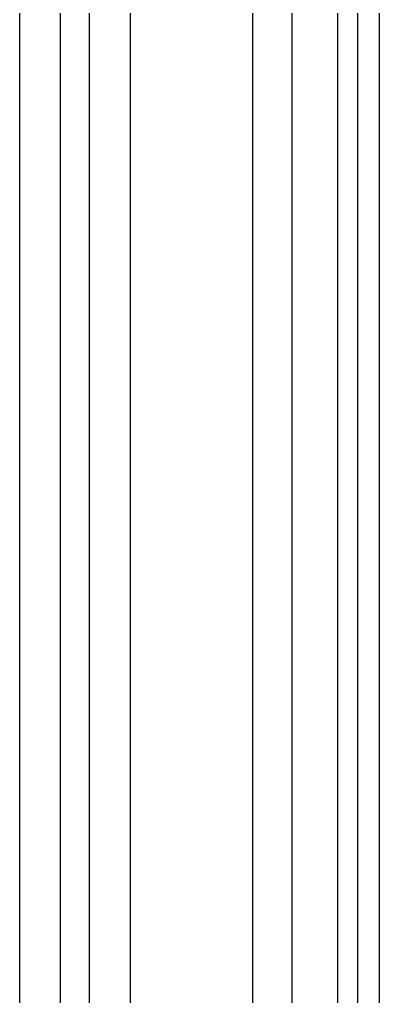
# Model space of a CAD drawing. Extents: x 939 to 1039, y 781 to 934.
# Drawn here: x 1035.13 to 1038.9, y 814.79 to 825.04 of the extents above; entities that cross this region are included whole.
import ezdxf

# ---------------------------------------------------------------- set-up
doc = ezdxf.new("R2010")
doc.units = 0
doc.header["$MEASUREMENT"] = 0
doc.layers.add('1', color=4, linetype='Continuous')

# ---------------------------------------------------------------- blocks, each defined once
blk = doc.blocks.new('Envoy')
at = {"layer": '1', "color": 4, "linetype": 'Continuous', "lineweight": 25}
blk.add_line((100.246, 3), (100.246, 88.174), dxfattribs=at)
at = {"layer": '1', "color": 3, "linetype": 'Continuous', "lineweight": 25}
for p, q in [((99.81, 3.746), (99.81, 87.427)), ((100.014, 87.427), (100.014, 3.746)), ((99.331, 4.363), (99.331, 86.81)), ((98.914, 86.292), (98.914, 4.882)), ((97.209, 5.616), (97.209, 32.08)), ((97.639, 5.616), (97.639, 32.08)), ((96.476, 31.595), (96.476, 14.039)), ((96.906, 14.094), (96.906, 31.595))]:
    blk.add_line(p, q, dxfattribs=at)

msp = doc.modelspace()

# ---------------------------------------------------------------- block references
at = {"layer": '1'}
msp.add_blockref('Envoy', (938.654, 799.174), dxfattribs=at)

doc.saveas('drawing.dxf')
